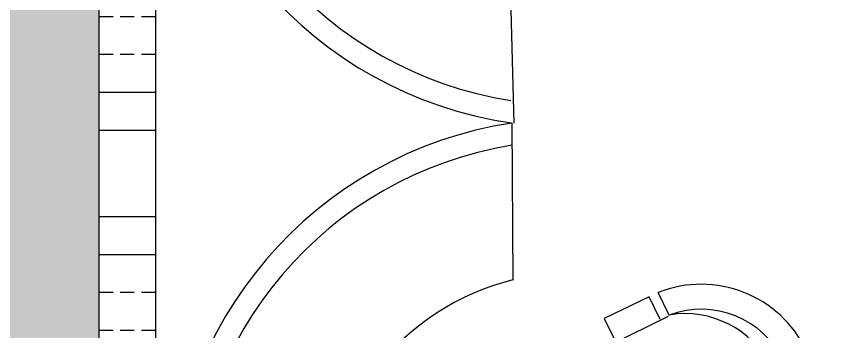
# Model space of a CAD drawing. Header units: millimetres. Extents: x 10088 to 21623, y -4423 to -852.
# Drawn here: x 11547 to 11767.1, y -3697.8 to -3614.6 of the extents above; entities that cross this region are included whole.
import ezdxf

# ---------------------------------------------------------------- set-up
doc = ezdxf.new("R2010")
doc.units = ezdxf.units.MM
doc.linetypes.add('HIDDEN2', pattern=[0.1875, 0.125, -0.0625])
doc.layers.add('TEFRIS', color=11, linetype='Continuous')

# ---------------------------------------------------------------- blocks, each defined once
blk = doc.blocks.new('rgdf')
for p, q in [((11668.84, -3601.47), (11669.76, -3637.25)), ((11669.31, -3637.16), (11669.55, -3672.83))]:
    blk.add_line(p, q)
for centre, radius, start, end in [((11682.33, -3546.77), 91.35, 98.6648, 261.6999), ((11682.33, -3546.77), 86.35, 99.148, 261.1863), ((11683.07, -3727.53), 91.35, 98.6648, 261.6999), ((11683.07, -3727.53), 86.35, 99.148, 261.1863), ((11683.07, -3727.53), 56.35, 103.8863, 256.1444)]:
    blk.add_arc(centre, radius, start, end)
blk = doc.blocks.new('wqerty')
at = {"layer": 'TEFRIS'}
for p, q in [((11718.41, -3482.96), (11715.54, -3476.99)), ((11742.11, -3532.39), (11739.25, -3526.42))]:
    blk.add_line(p, q, dxfattribs=at)
for points in [[(11716.03, -3484.1), (11713.16, -3478.13), (11701.26, -3483.84), (11704.12, -3489.81)], [(11736.87, -3527.56), (11739.73, -3533.53), (11727.83, -3539.24), (11724.97, -3533.27)]]:
    blk.add_lwpolyline(points, dxfattribs=at)
for points in [[(11698.84, -3494.37, -0.142651), (11702.47, -3491.05), (11718.25, -3483.26)], [(11739.25, -3526.42, 0.755929), (11718.41, -3482.96, 0.755929)], [(11718.71, -3534.85, 0.137245), (11723.38, -3534.03), (11739.25, -3526.42)]]:
    blk.add_lwpolyline(points, format="xyb", dxfattribs=at)
for radius, start, end in [(30.8, 299.7173, 111.5252), (24.2, 300.8371, 110.4053)]:
    blk.add_arc((11726.84, -3505.64), radius, start, end, dxfattribs=at)
blk = doc.blocks.new('jkgçgfl')
blk.add_line((11583.71, -3435.19), (11583.71, -4274.19))

msp = doc.modelspace()

# ---------------------------------------------------------------- hatches: boundary and pattern name
h = msp.add_hatch()
h.set_pattern_fill('ANSI33', color=256, scale=3)
h.set_pattern_definition([(45, (10285.36, -6373.43), (-13.47038, 13.47038), []), (45, (10298.831, -6373.43), (-13.47038, 13.47038), [9.525, -4.7625])])
h.paths.add_polyline_path([(11568.71, -3567.19), (11561.71, -3567.19), (11561.71, -3415.19), (11301.71, -3415.19), (11301.71, -2915.19), (12362.71, -2915.19), (12362.71, -3314.19), (12375.71, -3314.19), (12375.71, -3568.19), (12367.71, -3568.19), (12367.71, -3986.19), (12380.71, -3986.19), (12380.71, -4274.19), (12400.71, -4274.19), (12400.71, -2895.19), (11281.71, -2895.19), (11281.71, -3435.19), (11541.71, -3435.19), (11542.2, -4260.49), (11568.71, -4260.49)])

# ---------------------------------------------------------------- linework, layer by layer
for p, q in [((11568.71, -3567.19), (11568.71, -4260.49)), ((11583.71, -3634.67), (11568.71, -3634.67)), ((11583.71, -3644.67), (11568.71, -3644.67)), ((11583.71, -3667.51), (11568.71, -3667.51)), ((11583.71, -3677.51), (11568.71, -3677.51))]:
    msp.add_line(p, q)
at = {"linetype": 'HIDDEN2', "ltscale": 30}
for p, q in [((11583.71, -3614.67), (11568.71, -3614.67)), ((11583.71, -3624.67), (11568.71, -3624.67)), ((11583.71, -3687.51), (11568.71, -3687.51)), ((11583.71, -3697.51), (11568.71, -3697.51))]:
    msp.add_line(p, q, dxfattribs=at)

# ---------------------------------------------------------------- block references
at = {"xscale": 1.1643588, "yscale": 1.1643588, "zscale": 1.1643588}
msp.add_blockref('rgdf', (-1909.53, 592.3), dxfattribs=at)
for name, p in [('jkgçgfl', (0, 0)), ('wqerty', (0.86, -210.48))]:
    msp.add_blockref(name, p)

doc.saveas('drawing.dxf')
